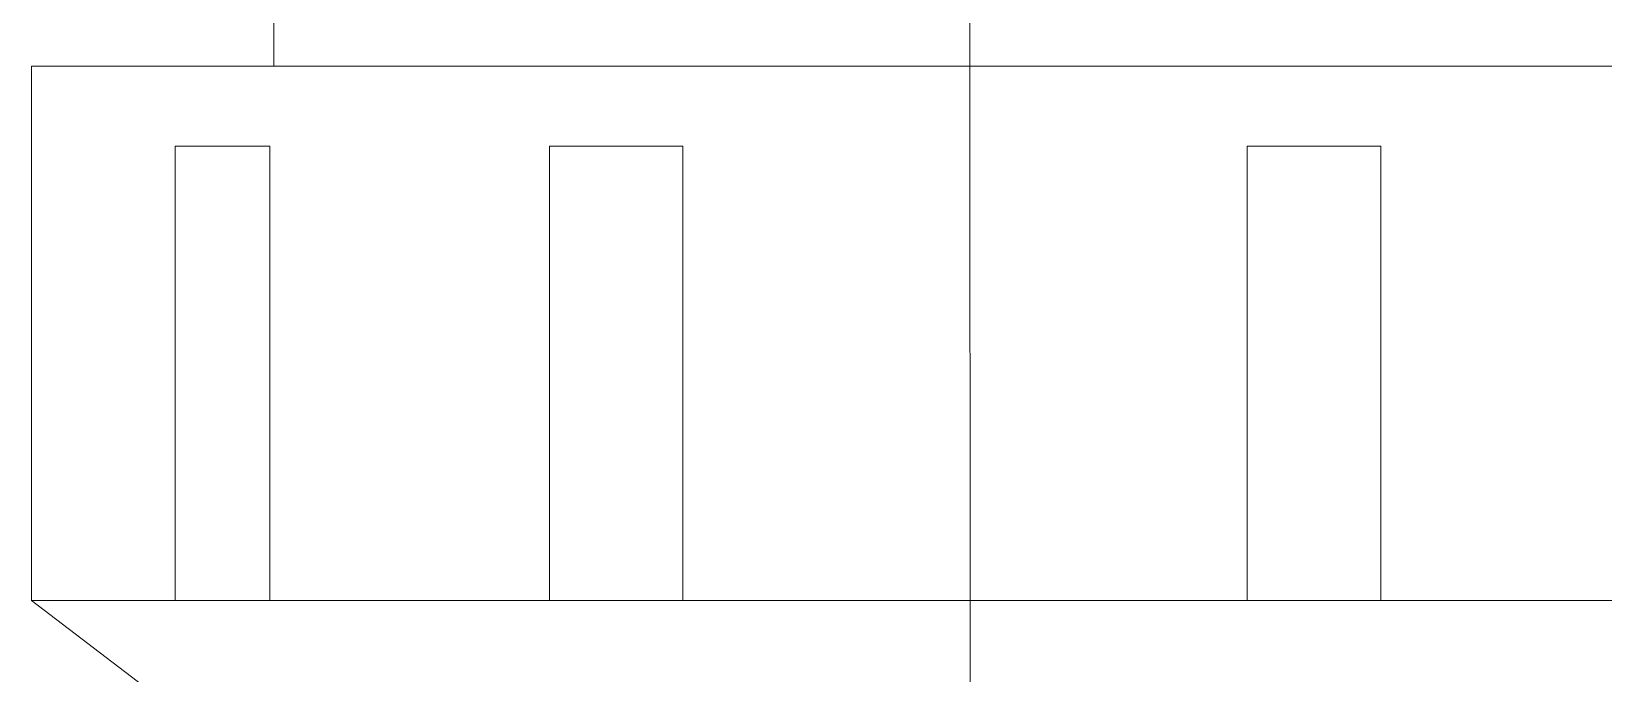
# Model space of a CAD drawing. Header units: millimetres. Extents: x 3795014 to 4300160, y 3869364 to 4016788.
# Drawn here: x 4228910.9 to 4229009.7, y 3923560.2 to 3923600.5 of the extents above; entities that cross this region are included whole.
import ezdxf

# ---------------------------------------------------------------- set-up
doc = ezdxf.new("R2010")
doc.units = ezdxf.units.MM
doc.linetypes.add('CENTER', pattern=[2, 1.25, -0.25, 0.25, -0.25])
doc.layers.add('Дополнительная', color=7, linetype='Continuous', lineweight=18)

msp = doc.modelspace()

# ---------------------------------------------------------------- linework, layer by layer
at = {"layer": 'Дополнительная', "linetype": 'CENTER', "ltscale": 100}
msp.add_line((4228969.606, 3924837.493, 0), (4228970.096, 3922827.739, 0), dxfattribs=at)
at = {"layer": 'Дополнительная'}
for p, q in [((4228926.171, 3923598.323, 0), (4228926.171, 3923611.034, 0)), ((4228910.941, 3923564.79, 0), (4228910.941, 3923598.323, 0)), ((4229028.272, 3923598.323, 0), (4228910.941, 3923598.323, 0)), ((4228919.982, 3923593.315, 0), (4228919.982, 3923564.79, 0)), ((4228925.913, 3923593.315, 0), (4228919.982, 3923593.315, 0)), ((4228925.913, 3923564.79, 0), (4228925.913, 3923593.315, 0)), ((4228943.492, 3923593.315, 0), (4228943.492, 3923564.79, 0)), ((4228951.872, 3923593.315, 0), (4228943.492, 3923593.315, 0)), ((4228951.872, 3923564.79, 0), (4228951.872, 3923593.315, 0)), ((4228987.341, 3923593.315, 0), (4228995.721, 3923593.315, 0)), ((4228987.341, 3923564.79, 0), (4228987.341, 3923593.315, 0)), ((4228995.721, 3923593.315, 0), (4228995.721, 3923564.79, 0)), ((4228910.941, 3923564.79, 0), (4228918.38, 3923559.109, 0)), ((4228910.941, 3923564.79, 0), (4229028.272, 3923564.79, 0)), ((4228910.941, 3923564.79, 0), (4229028.272, 3923564.79, 0))]:
    msp.add_line(p, q, dxfattribs=at)

doc.saveas('drawing.dxf')
